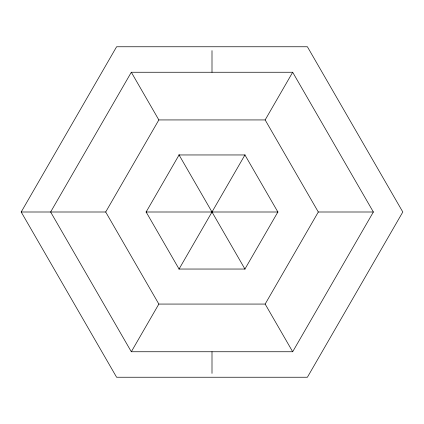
<?xml version="1.0" encoding="UTF-8"?>
<svg xmlns="http://www.w3.org/2000/svg" width="424" height="424" viewBox="0 0 424 424"><rect width="100%" height="100%" fill="white"/><g stroke="black" fill="none" stroke-linecap="round" stroke-linejoin="round"><path stroke-width="0.64" d="M21.2 212L116.6 46.762L307.4 46.762L402.8 212L307.4 377.238L116.6 377.238L21.2 212L105.693 212L158.846 304.066L265.154 304.066L318.307 212L265.154 119.934L158.846 119.934L105.693 212M131.318 72.255L50.631 212L131.318 351.745L292.682 351.745L373.369 212L292.682 72.255L131.318 72.255L158.846 119.934M131.318 351.745L158.846 304.066M178.986 269.182L245.014 154.818M265.154 119.934L292.682 72.255M145.973 212L278.027 212M318.307 212L373.369 212M178.986 154.818L245.014 269.182M265.154 304.066L292.682 351.745M212 50.631L212 72.255M212 351.745L212 373.369M179.066 154.956L146.132 212L179.066 269.044L244.934 269.044L277.868 212L244.934 154.956L179.066 154.956"/></g></svg>
